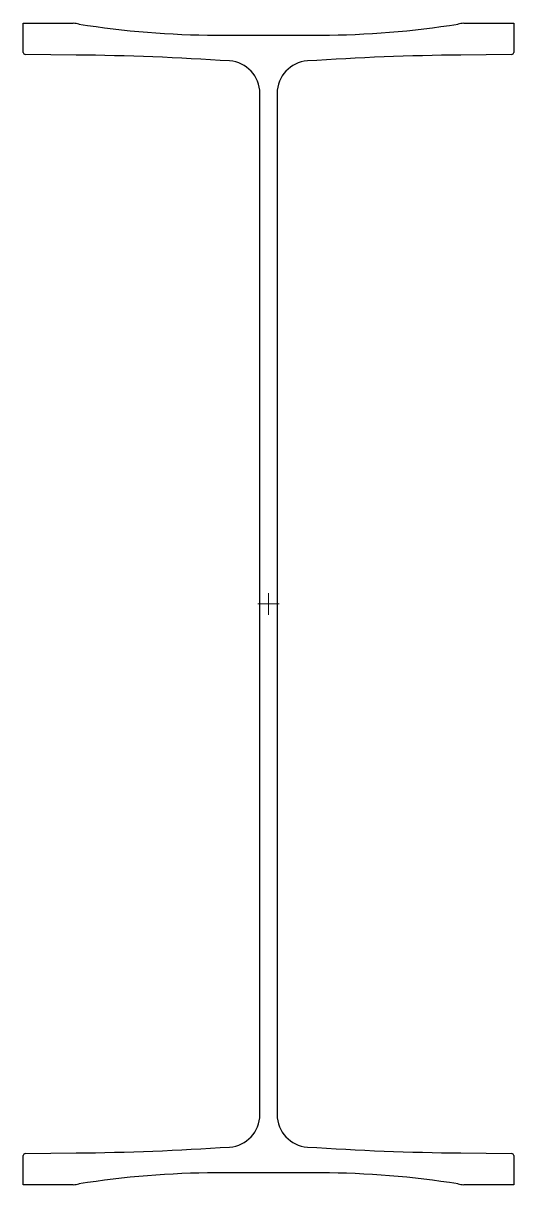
# Model space of a CAD drawing. Header units: millimetres. Extents: x -227 to 227, y -538 to 538.
import ezdxf

# ---------------------------------------------------------------- set-up
doc = ezdxf.new("R2010")
doc.units = ezdxf.units.MM
doc.layers.get('0').update_dxf_attribs({"lineweight": 25})
doc.layers.add('ref', color=252, linetype='Continuous', lineweight=5)

msp = doc.modelspace()

# ---------------------------------------------------------------- linework, layer by layer
for p, q in [((-227, 510.7), (-227, 537.7)), ((-227, 537.7), (-224, 537.7)), ((-224, 537.7), (-180.7, 537.7)), ((180.7, 537.7), (224, 537.7)), ((224, 537.7), (227, 537.7)), ((227, 537.7), (227, 510.7)), ((-48.4, 526.7), (0, 526.7)), ((0, 526.7), (48.4, 526.7)), ((-178, 508.2), (-225, 508.7)), ((225, 508.7), (178, 508.2)), ((-8, -472.8), (-8, 472.8)), ((8, 472.8), (8, -472.8)), ((-227, -537.7), (-227, -510.7)), ((-225, -508.7), (-178, -508.2)), ((178, -508.2), (225, -508.7)), ((227, -510.7), (227, -537.7)), ((0, -526.7), (-48.4, -526.7)), ((48.4, -526.7), (0, -526.7)), ((224, -537.7), (180.7, -537.7)), ((-224, -537.7), (-227, -537.7)), ((-180.7, -537.7), (-224, -537.7)), ((227, -537.7), (224, -537.7))]:
    msp.add_line(p, q)
for centre, radius, start, end in [((-223, 240.7), 300, 80.8647, 81.8904), ((-48.4, 1326.7), 800, 260.8647, 270), ((48.4, 1326.7), 800, 270, 279.1353), ((223, 240.7), 300, 98.1096, 99.1353), ((-225, 510.7), 2, 180, 269.4271), ((-203, -1991.7), 2500, 86.1693, 89.4271), ((203, -1991.7), 2500, 90.5729, 93.8307), ((225, 510.7), 2, 270.5729, 360), ((-38, 472.8), 30, 0, 86.1693), ((38, 472.8), 30, 93.8307, 180), ((-38, -472.8), 30, 273.8307, 360), ((38, -472.8), 30, 180, 266.1693), ((-203, 1991.7), 2500, 270.5729, 273.8307), ((203, 1991.7), 2500, 266.1693, 269.4271), ((-225, -510.7), 2, 90.5729, 180), ((225, -510.7), 2, 0, 89.4271), ((-48.4, -1326.7), 800, 90, 99.1353), ((48.4, -1326.7), 800, 80.8647, 90), ((-223, -240.7), 300, 278.1096, 279.1353), ((223, -240.7), 300, 260.8647, 261.8904)]:
    msp.add_arc(centre, radius, start, end)
at = {"layer": 'ref'}
for p, q in [((10, 0), (-10, 0)), ((0, -10), (0, 10))]:
    msp.add_line(p, q, dxfattribs=at)

doc.saveas('drawing.dxf')
